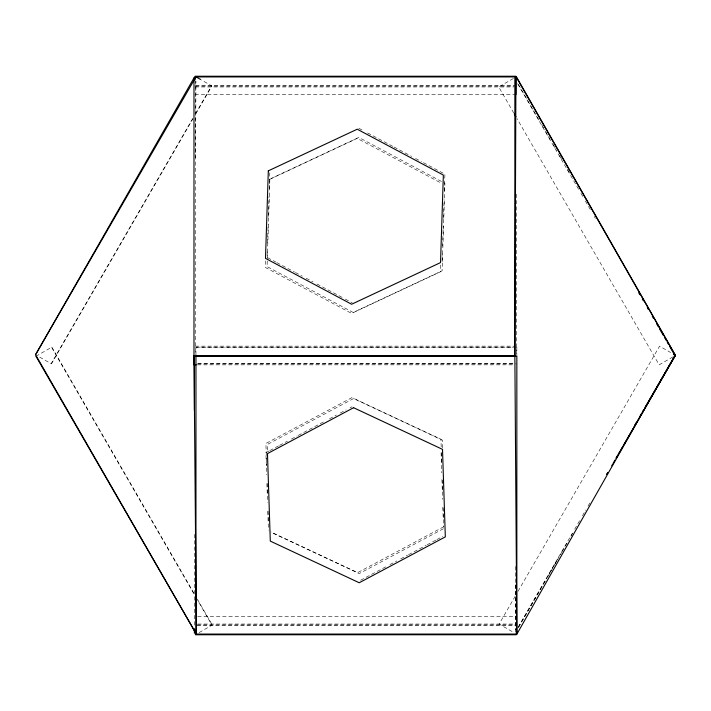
<?xml version="1.0" encoding="UTF-8"?>
<svg xmlns="http://www.w3.org/2000/svg" width="711" height="711" viewBox="0 0 711 711"><rect width="100%" height="100%" fill="white"/><g stroke="black" fill="none" stroke-linecap="round" stroke-linejoin="round"><path stroke-width="0.53" stroke-dasharray="3.56 2.67" d="M515.279 631.946L515.475 584.264M195.525 157.824L195.96 81.258M265.71 260.893L265.496 267.54L351.607 313.409L440.527 271.771L440.784 264.012M267.247 251.872L267.06 257.409L275.868 262.101M267.532 243.011L268.136 224.178M268.385 216.42L269.025 196.476M269.273 188.726L269.851 171.004M267.247 261.035L267.06 266.581L353.171 312.449L442.1 270.811L444.917 183.287L358.815 137.419L269.887 179.056L267.283 259.933M442.1 261.639L442.349 253.889M442.598 246.13L443.246 226.187M443.495 218.437L444.099 199.604M444.384 190.744L444.917 174.124L422.414 162.135M192.717 118.524L51.148 363.721L39.221 356.833M195.489 113.716L211.594 85.827L201.497 79.996M51.423 363.881L192.992 118.684M195.765 113.876L211.869 85.987M515.235 596.165L499.131 624.054L513.813 632.523M518.008 591.356L659.577 346.159L670.589 352.514M518.061 627.289L572.471 533.054M574.692 529.206L579.687 520.559M582.46 515.751L585.793 509.974M588.015 506.134L590.237 502.286M518.337 627.449L553.869 565.912M554.082 565.538L561.806 552.163M562.197 551.487L567.102 542.982M570.969 536.298L572.631 533.41M518.595 627.289L545.755 580.203M547.977 576.354L552.962 567.707M555.175 563.867L557.397 560.019M513.404 78.477L498.722 86.946L513.715 112.916M35.959 356.291L51.565 347.279L194.787 595.365M672.926 356.895L659.159 364.841L517.039 118.684M199.151 632.586L212.002 625.173L197.569 600.173M268.838 451.067L265.905 452.631L266.616 474.779M269.816 450.543L278.623 445.85M279.601 445.326L287.431 441.158M291.35 439.069L297.216 435.95M298.193 435.425L325.594 420.832M329.504 418.743L336.356 415.091M340.267 413.011L346.141 409.883M350.052 407.794L352.016 406.754M443.762 526.753L357.651 572.622L270.722 531.917M443.371 528.753L359.224 573.581L271.291 532.406M360.584 580.229L386.029 566.676M389.939 564.587L396.791 560.935M400.711 558.855L407.554 555.202M408.532 554.678L426.147 545.301M427.124 544.777L435.932 540.084M436.91 539.56L442.784 536.441M269.318 179.554L357.242 138.378L441.398 183.207M195.552 85.827L514.213 85.827M195.552 85.987L516.435 85.987M195.09 86.946L513.751 86.946M195.036 94.581L515.919 94.581M195.498 346.159L514.16 346.159M515.733 347.119L195.96 347.119L195.96 355.029M195.96 347.279L513.511 347.279M197.774 363.721L514.213 363.721M197.774 363.881L516.435 363.881M197.311 364.841L514.862 364.841M197.667 616.419L516.328 616.419M197.72 624.054L515.271 624.054M197.071 625.013L515.733 625.013M197.071 625.173L515.733 625.173M358.815 128.247L363.703 130.851M367.623 132.939L393.059 146.493M394.036 147.017L411.651 156.402M415.562 158.482L421.436 161.61M276.846 262.626L294.461 272.011M295.438 272.526L302.291 276.179M306.201 278.259L313.053 281.911M316.973 284L344.364 298.593M345.342 299.118L352.194 302.762M518.488 84.511L539.578 121.057M541.8 124.896L544.022 128.744M545.381 131.1L550.127 139.32M553.122 144.502L556.429 150.234M559.566 155.673L562.499 160.748M567.467 169.351L569.671 173.173M517.652 83.711L578.718 189.482M580.94 193.33L583.162 197.178M585.384 201.026L590.379 209.674M594.272 216.411L595.374 218.33M51.841 347.119L194.512 594.245M197.285 599.053L212.278 625.013M442.757 447.948L442.509 440.189L353.58 398.551L267.478 444.419L267.692 451.067M441.193 446.988L440.944 439.229L352.016 397.591L265.905 443.46L266.616 465.616M441.371 452.525L441.727 463.599M442.26 480.218L442.58 490.19M443.157 507.912L443.477 517.884M441.087 452.827L441.727 472.771M441.94 479.418L442.58 499.353M442.829 507.112L443.477 527.055M267.194 483.338L267.514 493.31M268.083 511.04L268.403 521.012M266.901 483.649L267.514 502.481M267.798 511.342L268.403 530.175M516.844 347.119L516.844 356.291M516.435 194.174L516.435 355.02M515.271 566.48L515.271 629.733M195.552 80.823L195.552 355.02M194.396 534.37L194.396 627.68"/><path stroke-width="1.07" d="M195.96 634.176L516.844 634.176L514.862 355.678L515.919 76.566L195.036 76.566L195.036 79.748M35.959 356.291L195.845 633.217L35.55 354.709L193.979 77.943M35.55 354.709L195.987 76.824L200.582 79.472M634.647 425.365L636.309 422.476M640.202 415.748L641.313 413.82M642.424 411.9L643.535 409.971M645.197 407.092L675.174 355.171L515.919 76.566L515.919 94.581M606.723 474.361L607.834 472.442M613.273 463.021L614.935 460.133M616.046 458.213L617.832 455.129M618.161 454.551L675.45 355.322L516.435 76.824L195.552 76.824M606.723 474.495L607.834 472.566M611.709 465.838L612.82 463.919M616.144 458.151L617.806 455.271M618.917 453.351L620.028 451.423M621.13 449.503L622.8 446.624M623.903 444.704L675.45 355.322M195.036 76.246L515.919 76.246M514.862 355.678L193.979 355.678L196.387 633.066M193.979 355.829L514.862 355.829L514.862 77.783M196.2 364.841L193.979 364.841L193.979 77.783M195.445 634.754L516.328 634.754M673.335 354.105L675.174 355.171L516.844 634.176L516.844 356.291L195.96 356.291L195.96 631.963M638.727 292.781L639.829 294.692M642.282 298.94L643.393 300.869M647.286 307.596L648.396 309.516M652.28 316.253L653.391 318.173M656.724 323.94L658.386 326.829M659.497 328.749L663.381 335.485M664.492 337.405L666.154 340.285M667.265 342.213L668.376 344.133M669.486 346.061L675.041 355.678M673.655 353.909L674.766 355.829M514.266 113.876L515.937 116.755M516.328 630.195L516.328 634.434L195.445 634.434L195.445 630.195M194.396 363.872L194.396 410.371M194.396 628.631L194.396 633.217M268.314 170.853L265.496 258.369L351.607 304.246L440.527 262.599L443.353 175.084L357.242 129.206L268.314 170.853M353.58 407.714L267.478 453.591L270.296 541.107L359.224 582.753L445.326 536.876L442.509 449.361L353.58 407.714"/></g></svg>
